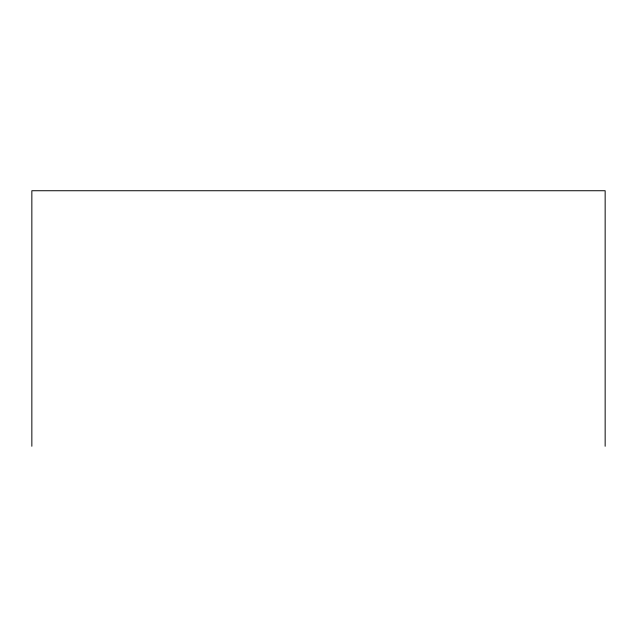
<?xml version="1.0" encoding="UTF-8"?>
<svg xmlns="http://www.w3.org/2000/svg" width="637" height="637" viewBox="0 0 637 637"><rect width="100%" height="100%" fill="white"/><g stroke="black" fill="none" stroke-linecap="round" stroke-linejoin="round"><path stroke-width="0.96" d="M605.15 446.266L605.15 190.734L31.85 190.734L31.85 446.266"/></g></svg>
